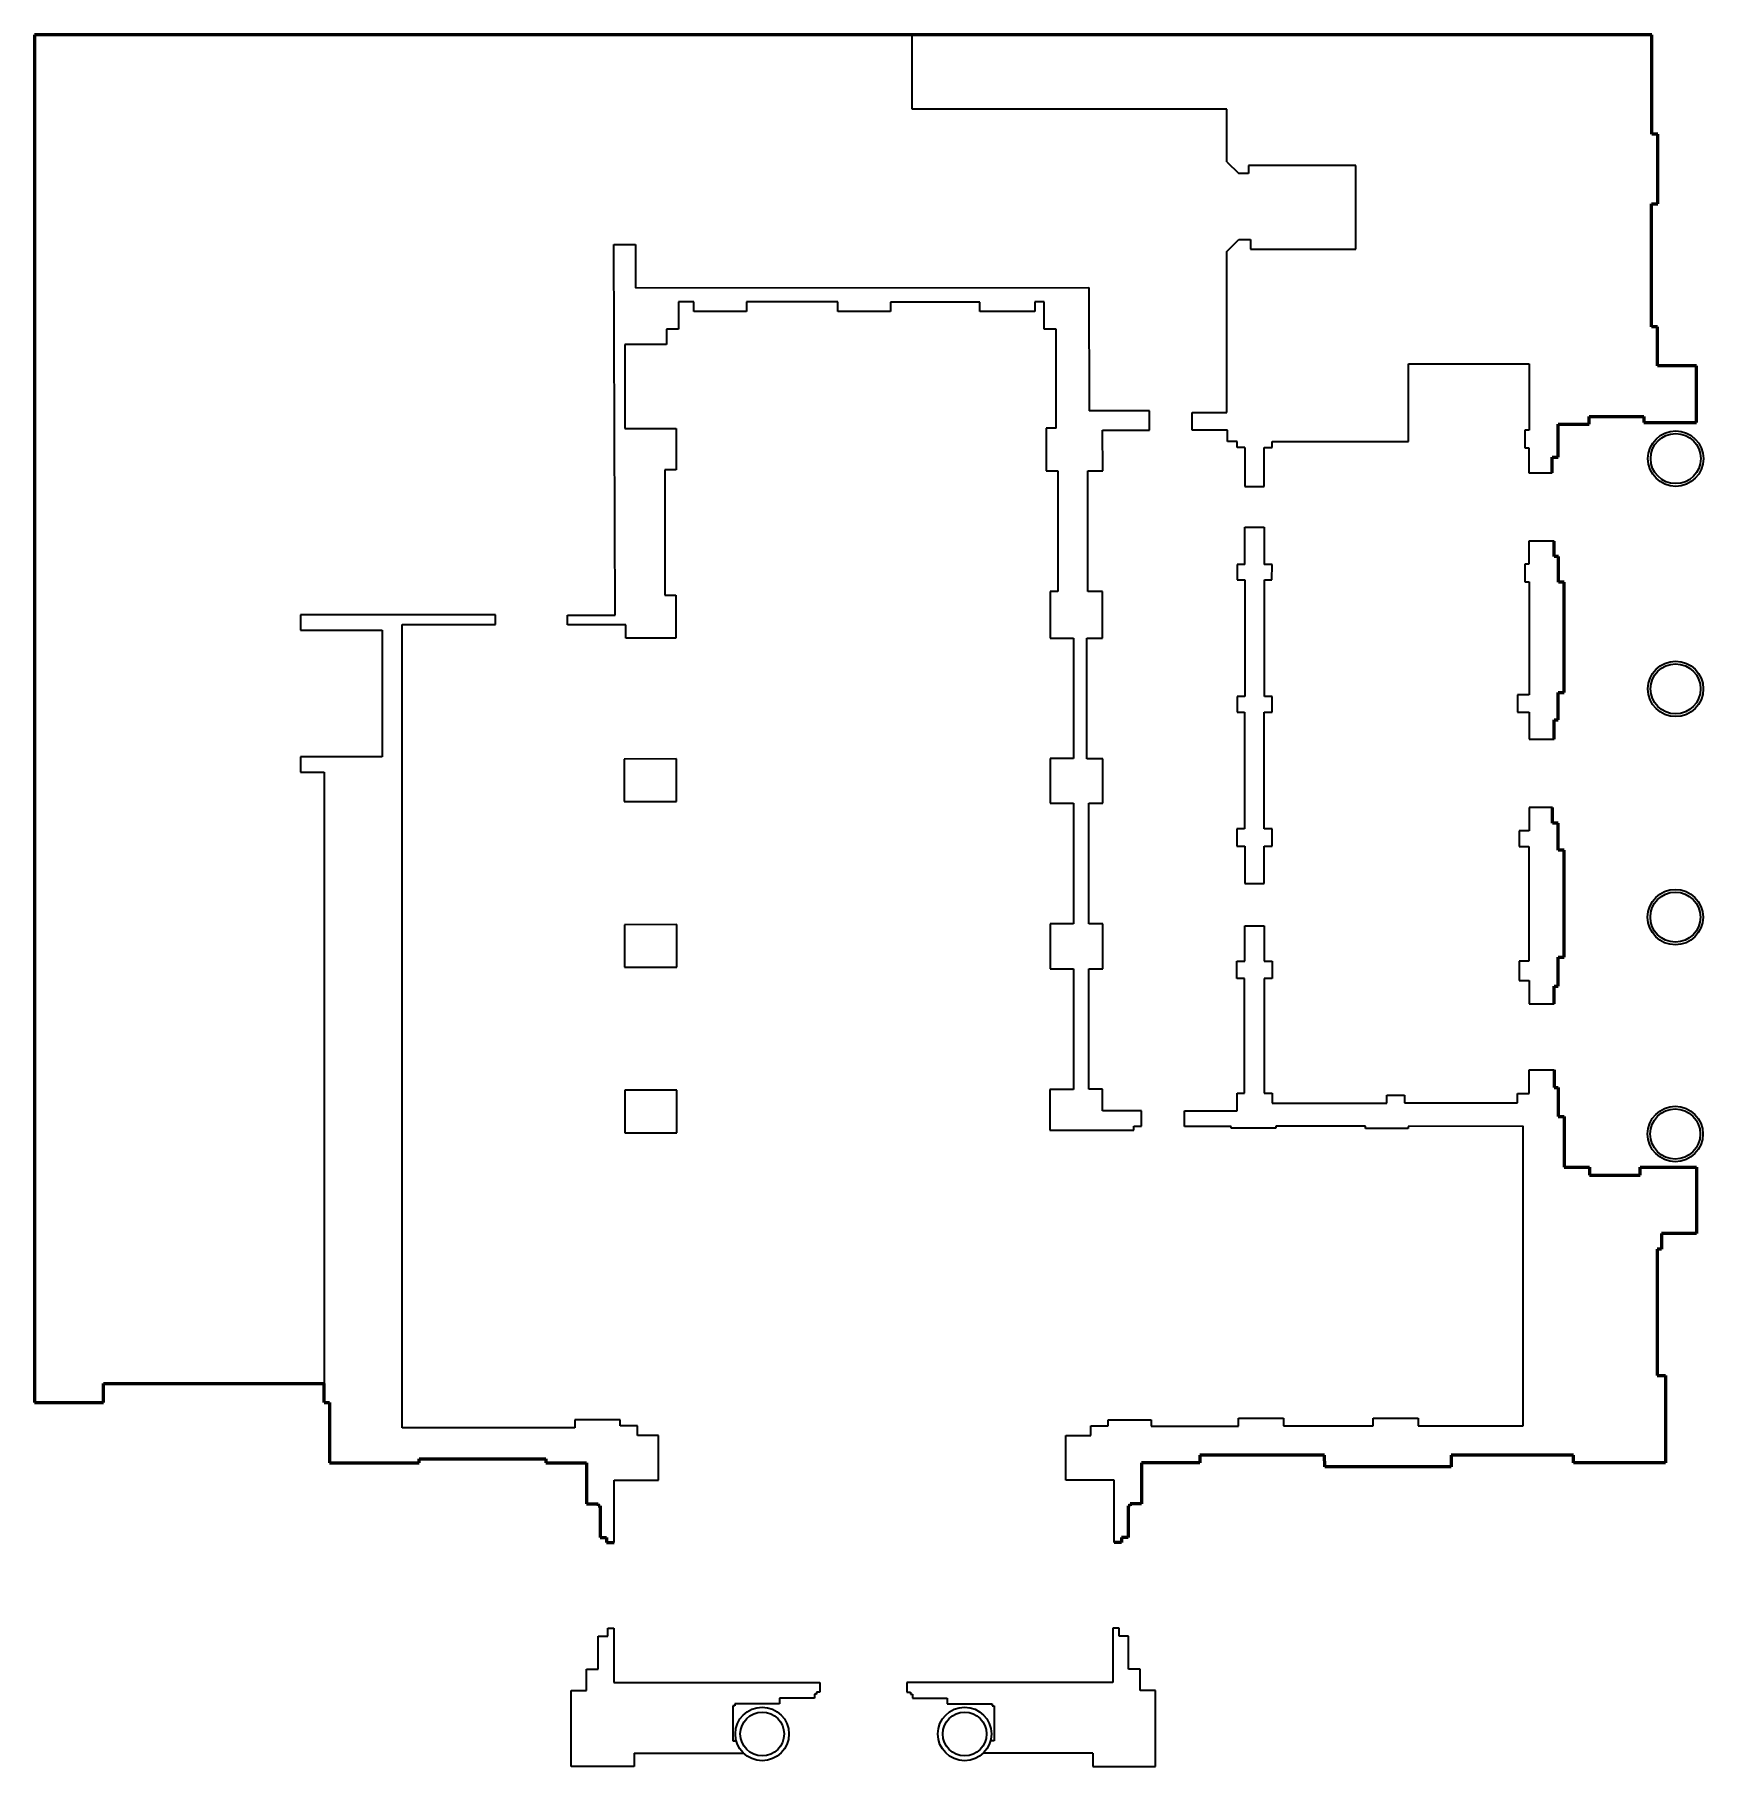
# Model space of a CAD drawing. Header units: millimetres. Extents: x 6443 to 26195, y -16022 to 4470.
import ezdxf

# ---------------------------------------------------------------- set-up
doc = ezdxf.new("R2010")
doc.units = ezdxf.units.MM
for name, color, linetype, lineweight in [('внешние стены', 9, 'Continuous', 53), ('внутренние стены', 1, 'Continuous', 35), ('колонны', 181, 'Continuous', 35)]:
    doc.layers.add(name, color=color, linetype=linetype, lineweight=lineweight)

msp = doc.modelspace()

# ---------------------------------------------------------------- linework, layer by layer
at = {"layer": 'внешние стены'}
for p, q in [((25583, 4470), (6443, 4470)), ((6443, 4470), (6443, -11717)), ((25583, 3291), (25583, 4470)), ((25657, 3291), (25583, 3291)), ((25657, 2469), (25657, 3291)), ((25582, 1011), (25582, 2469)), ((25582, 2469), (25657, 2469)), ((25651, 1011), (25582, 1011)), ((25651, 550), (25651, 1011)), ((26114, 550), (25651, 550)), ((26114, -119), (26114, 550)), ((24475, -531), (24475, -140)), ((24475, -140), (24844, -140)), ((24844, -140), (24844, -49)), ((24844, -49), (25490, -49)), ((25490, -49), (25490, -119)), ((25490, -119), (26114, -119)), ((24406, -714), (24406, -531)), ((24406, -531), (24475, -531)), ((24429, -1705), (24429, -1522)), ((24478, -1705), (24429, -1705)), ((24478, -2007), (24478, -1705)), ((24547, -2007), (24478, -2007)), ((24547, -3316), (24547, -2007)), ((24476, -3639), (24476, -3316)), ((24476, -3316), (24547, -3316)), ((24430, -3868), (24430, -3639)), ((24430, -3639), (24476, -3639)), ((24407, -4860), (24407, -4676)), ((24476, -4860), (24407, -4860)), ((24476, -5180), (24476, -4860)), ((24547, -5180), (24476, -5180)), ((24547, -6446), (24547, -5180)), ((24477, -6790), (24477, -6446)), ((24477, -6446), (24547, -6446)), ((24430, -6999), (24430, -6790)), ((24430, -6790), (24477, -6790)), ((24428, -7780), (24428, -7989)), ((24428, -7989), (24475, -7989)), ((24475, -7989), (24475, -8333)), ((24475, -8333), (24546, -8333)), ((24546, -8333), (24546, -8931)), ((24546, -8931), (24846, -8931)), ((24846, -8931), (24846, -9026)), ((25447, -9026), (25447, -8931)), ((25447, -8931), (26115, -8931)), ((26115, -8931), (26115, -9715)), ((24846, -9026), (25447, -9026)), ((26115, -9715), (25699, -9715)), ((25699, -9715), (25699, -9900)), ((25699, -9900), (25648, -9900)), ((25648, -9900), (25648, -11396)), ((25648, -11396), (25746, -11396)), ((25746, -11396), (25746, -12430)), ((7258, -11717), (7258, -11492)), ((7258, -11492), (9869, -11492)), ((9869, -11717), (9869, -11492)), ((6443, -11717), (7258, -11717)), ((9869, -11717), (9935, -11717)), ((9935, -11717), (9935, -12431)), ((9935, -12431), (10996, -12431)), ((10996, -12431), (10996, -12383)), ((10996, -12383), (12495, -12383)), ((12495, -12383), (12495, -12432)), ((12495, -12432), (12976, -12432)), ((12976, -12432), (12976, -12915)), ((20236, -12432), (19546, -12432)), ((19546, -12432), (19546, -12915)), ((21711, -12341), (20236, -12341)), ((20236, -12341), (20236, -12432)), ((21714, -12477), (21711, -12341)), ((23210, -12477), (21714, -12477)), ((24659, -12338), (23209, -12338)), ((23209, -12338), (23210, -12477)), ((24659, -12430), (24659, -12338)), ((25746, -12430), (24659, -12430)), ((12976, -12915), (13113, -12915)), ((13113, -12915), (13113, -12938)), ((13113, -12938), (13138, -12938)), ((13138, -12938), (13138, -13315)), ((19410, -12938), (19385, -12938)), ((19385, -12938), (19385, -13315)), ((19546, -12915), (19410, -12915)), ((19410, -12915), (19410, -12938)), ((13138, -13315), (13214, -13315)), ((13214, -13315), (13214, -13375)), ((19385, -13315), (19308, -13315)), ((19308, -13315), (19308, -13375)), ((13214, -13375), (13302, -13375)), ((19308, -13375), (19220, -13375))]:
    msp.add_line(p, q, dxfattribs=at)
at = {"layer": 'внутренние стены'}
for p, q in [((16828, 3589), (16828, 4470)), ((20556, 3589), (16828, 3589)), ((20556, 2966), (20556, 3589)), ((20556, 2966), (20696, 2829)), ((22080, 2920), (20810, 2920)), ((20810, 2920), (20810, 2829)), ((22080, 1932), (22080, 2920)), ((20810, 2829), (20696, 2829)), ((13298, 1988), (13555, 1988)), ((13313, -2398), (13298, 1988)), ((13555, 1988), (13555, 1474)), ((20556, 1906), (20696, 2048)), ((20556, 0), (20556, 1906)), ((20696, 2048), (20834, 2048)), ((20834, 2048), (20834, 1932)), ((20834, 1932), (22080, 1932)), ((13555, 1474), (18920, 1478)), ((18920, 1478), (18924, 20)), ((14245, 1307), (14063, 1307)), ((14063, 1307), (14063, 985)), ((14245, 1194), (14245, 1307)), ((15949, 1307), (14870, 1307)), ((14870, 1307), (14870, 1194)), ((15949, 1194), (15949, 1307)), ((17632, 1306), (16575, 1306)), ((16575, 1306), (16575, 1194)), ((17632, 1194), (17632, 1306)), ((18394, 1307), (18282, 1307)), ((18282, 1307), (18282, 1194)), ((18394, 985), (18394, 1307)), ((14870, 1194), (14245, 1194)), ((16575, 1194), (15949, 1194)), ((18282, 1194), (17632, 1194)), ((14063, 985), (13924, 985)), ((13924, 985), (13924, 804)), ((18533, 985), (18394, 985)), ((18533, -188), (18533, 985)), ((13924, 804), (13428, 804)), ((13428, 804), (13428, -191)), ((22703, -346), (22703, 573)), ((22703, 573), (24133, 573)), ((24133, 573), (24133, -211)), ((19638, 20), (18924, 20)), ((19638, -209), (19638, 20)), ((20144, -210), (20144, 0)), ((20144, 0), (20556, 0)), ((13428, -191), (14038, -191)), ((14038, -191), (14038, -679)), ((18533, -188), (18416, -188)), ((18416, -188), (18416, -693)), ((19084, -209), (19638, -209)), ((19085, -693), (19084, -209)), ((20561, -210), (20144, -210)), ((20561, -346), (20561, -210)), ((20675, -346), (20561, -346)), ((20675, -417), (20675, -346)), ((21090, -415), (21090, -346)), ((21090, -346), (22703, -346)), ((24133, -211), (24082, -211)), ((24082, -211), (24082, -418)), ((20767, -417), (20675, -417)), ((20767, -417), (20767, -878)), ((20998, -878), (20998, -415)), ((20998, -415), (21090, -415)), ((24082, -418), (24130, -418)), ((24130, -418), (24130, -714)), ((14038, -679), (13901, -679)), ((13901, -679), (13901, -2161)), ((18416, -693), (18555, -693)), ((18555, -693), (18555, -2121)), ((18911, -2121), (18911, -693)), ((18911, -693), (19085, -693)), ((24130, -714), (24406, -714)), ((20767, -878), (20998, -878)), ((20767, -1798), (20767, -1358)), ((20767, -1358), (20998, -1358)), ((20998, -1358), (20998, -1798)), ((24429, -1522), (24129, -1522)), ((24129, -1522), (24129, -1797)), ((20767, -1798), (20675, -1798)), ((20675, -1798), (20675, -1982)), ((21090, -1798), (20998, -1798)), ((21087, -1982), (21090, -1798)), ((24129, -1797), (24081, -1797)), ((24081, -1797), (24081, -2003)), ((20675, -1982), (20769, -1982)), ((20769, -1982), (20769, -3361)), ((21000, -3361), (21000, -1982)), ((21000, -1982), (21087, -1982)), ((24081, -2003), (24131, -2003)), ((24131, -2003), (24131, -3342)), ((13901, -2161), (14033, -2161)), ((14033, -2161), (14033, -2671)), ((18555, -2121), (18462, -2121)), ((18462, -2121), (18462, -2671)), ((19082, -2121), (18911, -2121)), ((19082, -2671), (19082, -2121)), ((11897, -2397), (9590, -2397)), ((9590, -2397), (9590, -2578)), ((11897, -2511), (11897, -2397)), ((12750, -2513), (12750, -2398)), ((12750, -2398), (13313, -2398)), ((9590, -2578), (10558, -2578)), ((10558, -2578), (10558, -4076)), ((10792, -12017), (10792, -2511)), ((10792, -2511), (11897, -2511)), ((13439, -2513), (12750, -2513)), ((13439, -2671), (13439, -2513)), ((14033, -2671), (13439, -2671)), ((18462, -2671), (18740, -2671)), ((18740, -2671), (18740, -4097)), ((18899, -4099), (18899, -2671)), ((18899, -2671), (19082, -2671)), ((20769, -3361), (20676, -3361)), ((20676, -3361), (20676, -3546)), ((21092, -3361), (21000, -3361)), ((21089, -3546), (21092, -3361)), ((24131, -3342), (23993, -3342)), ((23993, -3342), (23993, -3548)), ((20676, -3546), (20765, -3546)), ((20765, -3546), (20765, -4926)), ((20997, -4926), (20997, -3546)), ((20997, -3546), (21089, -3546)), ((23993, -3548), (24132, -3548)), ((24132, -3548), (24132, -3868)), ((24132, -3868), (24430, -3868)), ((10558, -4076), (9590, -4076)), ((9590, -4076), (9590, -4259)), ((18740, -4097), (18463, -4097)), ((18463, -4097), (18463, -4626)), ((9590, -4259), (9869, -4259)), ((9869, -4259), (9869, -11492)), ((14039, -4100), (13423, -4102)), ((13423, -4102), (13423, -4606)), ((14039, -4606), (14039, -4100)), ((19087, -4099), (18899, -4099)), ((19087, -4626), (19087, -4099)), ((13423, -4606), (14039, -4606)), ((18463, -4626), (18738, -4626)), ((18738, -4626), (18738, -6054)), ((18921, -6054), (18921, -4626)), ((18921, -4626), (19087, -4626)), ((24407, -4676), (24133, -4676)), ((24133, -4676), (24133, -4951)), ((20765, -4926), (20673, -4926)), ((20673, -4926), (20673, -5133)), ((21089, -4926), (20997, -4926)), ((21089, -5134), (21089, -4926)), ((24133, -4951), (24015, -4951)), ((24015, -4951), (24015, -5135)), ((20673, -5133), (20767, -5133)), ((20767, -5134), (20767, -5573)), ((20998, -5573), (20998, -5134)), ((20998, -5134), (21089, -5134)), ((24015, -5135), (24130, -5135)), ((24130, -5135), (24130, -6492)), ((20767, -5573), (20998, -5573)), ((14044, -6060), (13427, -6062)), ((13427, -6062), (13427, -6566)), ((14044, -6566), (14044, -6060)), ((18738, -6054), (18462, -6054)), ((18462, -6054), (18462, -6585)), ((19085, -6054), (18921, -6054)), ((19085, -6585), (19085, -6054)), ((20767, -6492), (20767, -6077)), ((20767, -6077), (20998, -6077)), ((20998, -6077), (20998, -6492)), ((20673, -6700), (20673, -6492)), ((20673, -6492), (20767, -6492)), ((20998, -6492), (21089, -6492)), ((21089, -6492), (21089, -6700)), ((24130, -6492), (24015, -6492)), ((24015, -6492), (24015, -6722)), ((13427, -6566), (14044, -6566)), ((18462, -6585), (18738, -6585)), ((18738, -6585), (18738, -8012)), ((18921, -8010), (18921, -6585)), ((18921, -6585), (19085, -6585)), ((20765, -6700), (20673, -6700)), ((20765, -8056), (20765, -6700)), ((21089, -6700), (20997, -6700)), ((20997, -6700), (20997, -8056)), ((24015, -6722), (24131, -6722)), ((24131, -6722), (24131, -6999)), ((24131, -6999), (24430, -6999)), ((24131, -8058), (24131, -7780)), ((24131, -7780), (24428, -7780)), ((14045, -8020), (13429, -8022)), ((13429, -8022), (13429, -8527)), ((14045, -8527), (14045, -8020)), ((18738, -8012), (18461, -8012)), ((18461, -8012), (18461, -8495)), ((19084, -8010), (18921, -8010)), ((19084, -8265), (19084, -8010)), ((20676, -8266), (20676, -8056)), ((20676, -8056), (20765, -8056)), ((20997, -8056), (21089, -8056)), ((21089, -8056), (21089, -8173)), ((21089, -8173), (22448, -8173)), ((22448, -8173), (22448, -8081)), ((22448, -8081), (22656, -8081)), ((22656, -8081), (22656, -8172)), ((22656, -8172), (23993, -8172)), ((23993, -8172), (23993, -8058)), ((23993, -8058), (24131, -8058)), ((19546, -8265), (19084, -8265)), ((19546, -8448), (19546, -8265)), ((20053, -8450), (20053, -8266)), ((20053, -8266), (20676, -8266)), ((13429, -8527), (14045, -8527)), ((18461, -8495), (19454, -8495)), ((19454, -8495), (19454, -8448)), ((19454, -8448), (19546, -8448)), ((20604, -8450), (20053, -8450)), ((20604, -8472), (20604, -8450)), ((21135, -8472), (20604, -8472)), ((22194, -8446), (21135, -8446)), ((21135, -8446), (21135, -8472)), ((22194, -8473), (22194, -8446)), ((22702, -8473), (22194, -8473)), ((24062, -8448), (22702, -8449)), ((22702, -8449), (22702, -8473)), ((24062, -11993), (24062, -8448)), ((12839, -12017), (10792, -12017)), ((13373, -11923), (12839, -11923)), ((12839, -11923), (12839, -12017)), ((13373, -11992), (13373, -11923)), ((13578, -11992), (13373, -11992)), ((13578, -12108), (13578, -11992)), ((18944, -12108), (18944, -11992)), ((18944, -11992), (19149, -11992)), ((19149, -11992), (19149, -11923)), ((19149, -11923), (19657, -11923)), ((19657, -11923), (19657, -11995)), ((19657, -11995), (20694, -11995)), ((20694, -11995), (20694, -11900)), ((20694, -11900), (21227, -11900)), ((21227, -11900), (21227, -11993)), ((21227, -11993), (22287, -11993)), ((22287, -11993), (22287, -11900)), ((22287, -11900), (22818, -11900)), ((22818, -11900), (22818, -11993)), ((22818, -11993), (24062, -11993)), ((13828, -12108), (13578, -12108)), ((13828, -12637), (13828, -12108)), ((18647, -12637), (18647, -12108)), ((18647, -12108), (18944, -12108)), ((13302, -13375), (13302, -12637)), ((13302, -12637), (13828, -12637)), ((19220, -12637), (18647, -12637)), ((19220, -13375), (19220, -12637)), ((13114, -14871), (13114, -14481)), ((13114, -14481), (13227, -14481)), ((13227, -14481), (13227, -14388)), ((13227, -14388), (13299, -14388)), ((13299, -14388), (13299, -15030)), ((19279, -14388), (19207, -14388)), ((19207, -14388), (19207, -15030)), ((19279, -14481), (19279, -14388)), ((19392, -14481), (19279, -14481)), ((19392, -14871), (19392, -14481)), ((12977, -15124), (12977, -14871)), ((12977, -14871), (13114, -14871)), ((19529, -14871), (19392, -14871)), ((19529, -15124), (19529, -14871)), ((12794, -16022), (12794, -15124)), ((12794, -15124), (12977, -15124)), ((13299, -15030), (15739, -15030)), ((15739, -15146), (15697, -15146)), ((15697, -15146), (15697, -15169)), ((15739, -15030), (15739, -15146)), ((19207, -15030), (16767, -15030)), ((16767, -15030), (16767, -15146)), ((16767, -15146), (16809, -15146)), ((16809, -15146), (16809, -15169)), ((19712, -15124), (19529, -15124)), ((19712, -16022), (19712, -15124)), ((14731, -15307), (14706, -15307)), ((14706, -15307), (14706, -15721)), ((15260, -15284), (14731, -15284)), ((14731, -15284), (14731, -15307)), ((15674, -15215), (15260, -15215)), ((15260, -15215), (15260, -15284)), ((15697, -15169), (15674, -15169)), ((15674, -15169), (15674, -15215)), ((16809, -15169), (16832, -15169)), ((16832, -15169), (16832, -15215)), ((16832, -15215), (17246, -15215)), ((17246, -15215), (17246, -15284)), ((17246, -15284), (17775, -15284)), ((17775, -15284), (17775, -15307)), ((17775, -15307), (17800, -15307)), ((17800, -15307), (17800, -15721)), ((14706, -15721), (14749, -15721)), ((17800, -15721), (17757, -15721)), ((13538, -15866), (14833, -15866)), ((13538, -15866), (13538, -16022)), ((18968, -15866), (17673, -15866)), ((18968, -15866), (18968, -16022)), ((13538, -16022), (12794, -16022)), ((18968, -16022), (19712, -16022))]:
    msp.add_line(p, q, dxfattribs=at)
at = {"layer": 'колонны'}
for centre, radius in [((25867, -547), 328), ((25867, -547), 296), ((25866, -3272), 328), ((25866, -3272), 296), ((25863, -5973), 328), ((25863, -5973), 296), ((25862, -8539), 328), ((25862, -8539), 296), ((15055, -15639), 317), ((17451, -15639), 317), ((15055, -15639), 259), ((17451, -15639), 259)]:
    msp.add_circle(centre, radius, dxfattribs=at)

doc.saveas('drawing.dxf')
